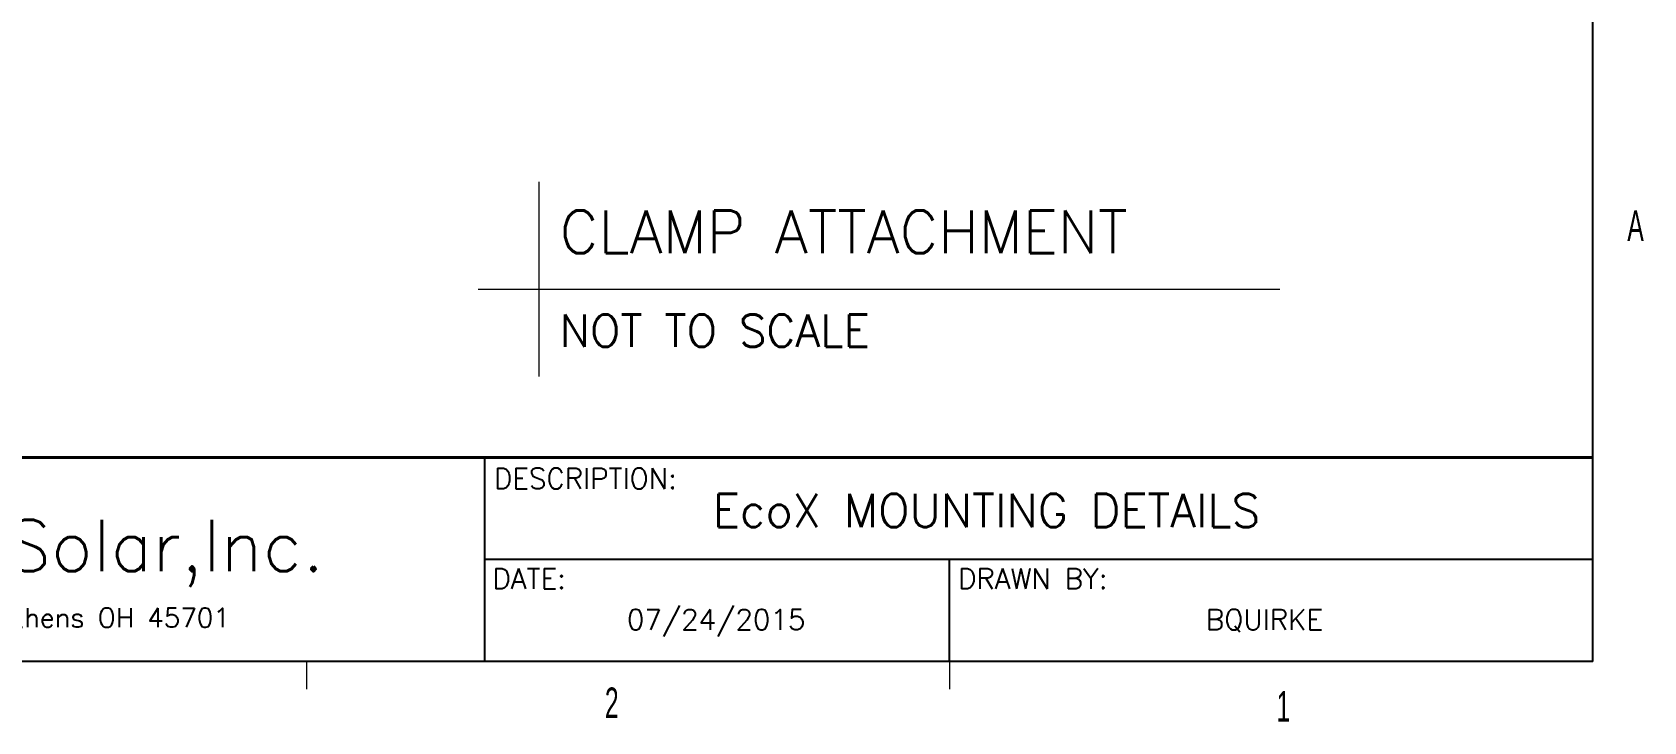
# Model space of a CAD drawing. Header units: millimetres. Extents: x 1522 to 2996, y -37 to 935.
# Drawn here: x 2542.8 to 2993.9, y -37.5 to 155.5 of the extents above; entities that cross this region are included whole.
import ezdxf

# ---------------------------------------------------------------- set-up
doc = ezdxf.new("R2010")
doc.units = ezdxf.units.MM
doc.styles.add('SLDTEXTSTYLE0', font='TXT', dxfattribs={"width": 0.605})
doc.styles.get("Standard").update_dxf_attribs({"font": 'simplex.shx'})

msp = doc.modelspace()

# ---------------------------------------------------------------- linework, layer by layer
at = {"color": 7, "linetype": 'Continuous'}
for p, q in [((2979.578, -20.631), (2979.578, 916.629)), ((2669.334, 36.451), (2669.334, -20.631)), ((2979.578, 7.921), (2669.334, 7.921)), ((2979.578, -20.631), (1539.398, -20.631))]:
    msp.add_line(p, q, dxfattribs=at)
at = {"lineweight": 15}
for p, q in [((2684.594, 113.634), (2684.594, 59.164)), ((2667.593, 83.556), (2892.029, 83.556))]:
    msp.add_line(p, q, dxfattribs=at)
at = {"color": 7, "linetype": 'Continuous', "lineweight": 40}
for p, q in [((2403.238, 36.451), (2669.334, 36.451)), ((2669.334, 36.451), (2979.578, 36.451))]:
    msp.add_line(p, q, dxfattribs=at)
at = {"color": 7, "linetype": 'Continuous', "lineweight": 0}
for p, q in [((2747.202, 7.921), (2979.578, 7.921)), ((2619.51, -20.631), (2619.51, -28.385)), ((2799.533, -20.631), (2799.533, -28.385))]:
    msp.add_line(p, q, dxfattribs=at)
msp.add_line((2799.533, -20.631), (2799.533, 7.921))

# ---------------------------------------------------------------- texts
at = {"color": 7, "style": 'SLDTEXTSTYLE0', "width": 0.605}
for s, p in [('A', (2989.255, 97.035)), ('2', (2703.067, -36.485)), ('1', (2891.07, -37.497))]:
    msp.add_text(s, height=8.572, dxfattribs=at).set_placement(p)
at = {"color": 7}
for s, height, p in [('DESCRIPTION:', 5.715, (2671.999, 27.722)), ('EcoX MOUNTING DETAILS', 9.31034, (2733.272, 17.005)), ('Ecolibrium Solar,Inc.', 14.4, (2426.458, 4.609)), ('DATE:', 5.715, (2671.578, -0.28)), ('DRAWN BY:', 5.715, (2801.907, -0.28)), ('244 West State St, Unit 22, Athens OH 45701', 5.4, (2426.851, -11.062)), ('07/24/2015', 5.715, (2709.226, -11.747)), ('BQUIRKE', 5.715, (2871.283, -11.747))]:
    msp.add_text(s, height=height, dxfattribs=at).set_placement(p)
at = {"lineweight": 15, "attachment_point": 1}
for s, insert, char_height in [('CLAMP ATTACHMENT', (2690.452, 105.619), 12), ('{\\Fsimplex|c0;NOT TO SCALE}', (2690.452, 76.478), 9)]:
    msp.add_mtext_dynamic_manual_height_columns(s, width=310.06036, gutter_width=17.5, heights=[0], dxfattribs=dict(at, insert=insert, char_height=char_height))

doc.saveas('drawing.dxf')
